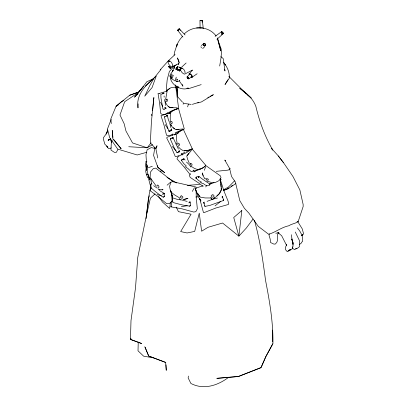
<?xml version="1.0" encoding="UTF-8"?>
<svg xmlns="http://www.w3.org/2000/svg" width="407" height="407" viewBox="0 0 407 407"><rect width="100%" height="100%" fill="white"/><g stroke="black" fill="none" stroke-linecap="round" stroke-linejoin="round"><path stroke-width="0.61" d="M173.916 65.812L173.911 66.458L173.479 66.682L172.736 66.427M191.132 77.05L192.308 77.076L191.89 75.539L190.293 73.967L189.118 73.942L189.113 74.588L189.53 74.827L189.118 73.942L192.455 70.116M180.067 68.076L180.072 67.654L179.004 66.997L180.83 68.559M286.614 244.2L286.604 245.446L281.654 235.704L277.778 232.499L278.683 232.829M173.301 137.881L172.242 138.268L172.253 137.749L172.975 137.429L178.388 149.094M172.13 198.077L172.192 194.978M138.238 342.073L138.014 350.814L143.625 356.176L153.368 357.839M141.463 343.528L130.469 339.413L130.998 320.614L135.526 287.729L137.739 257.539L146.479 215.186L150.417 198.199L155.042 193.859M146.922 170.472L147.08 165.405L146.952 170.497L146.469 167.099M216.946 39.316L223.138 33.71L221.952 33.145L221.393 32.458L221.993 31.726L223.163 33.038L221.418 31.787L221.84 33.282L222.563 33.771L223.138 33.71L222.715 32.214L221.418 31.787L215.105 36.36M221.418 31.787L221.84 33.282L222.563 33.771L222.934 32.962L223.138 33.71M138.177 103.826L137.988 107.916C135.719 94.093 146.754 84.04 156.252 76.038L152.06 87.591L144.739 96.174L149.776 85.607L153.704 78.627L160.948 69.46M157.138 186.141L157.194 185.063L158.099 185.216L158.949 186.447L158.893 187.525L157.987 187.373M269.205 233.862L269.113 235.643L270.162 239.016L270.548 242.516L273.733 244.047L275.198 244.119C278.566 241.758 277.391 237.749 277.666 234.33L278.469 233.043M205.179 178.378L205.133 179.014L203.23 176.18L202.238 172.924L203.21 175.595M152.61 110.618L153.871 97.522L151.394 122.034L150.341 142.928L155.861 148.723L157.056 145.762L155.759 148.255L157.738 157.967M146.128 218.64L146.311 216.773M175.259 87.948L175.57 84.895M179.752 151.613L179.029 151.933L178.658 151.699L179.752 151.613L177.198 152.834L174.883 149.384L170.37 139.143L170.421 138.665L172.975 137.429L172.242 138.268M146.383 216.148L148.377 198.702L149.247 195.742M146.174 161.325L145.452 165.074L146.128 168.147L145.721 171.428L146.388 174.506L147.741 177.808L148.942 177.584L148.433 174.924M146.479 215.186L149.125 194.663L151.022 185.531M170.457 202.187L169.648 208.445L162.576 202.126L158.537 196.545M188.4 376.073L188.156 377.925L190.888 383.46C203.744 390.227 217.938 385.51 228.785 377.177M204.263 202.06L203.663 202.432L204.986 206.43L210.043 205.357L223.199 200.59L223.377 199.486L222.268 196.235L222.08 197.314L222.451 196.952L222.268 196.235M170.838 75.926L170.716 76.699L171.174 74.969L171.912 73.998M177.045 45.187L177.218 44.093L179.421 40.191L182.382 36.371M219.678 66.02L220.976 58.165L221.413 53.169L221.189 49.074L217.542 39.138L220.818 50.941L217.526 37.882M172.522 65.725L172.675 64.805L171.495 62.378L170.477 61.523L169.521 61.238L168.874 61.605L169.892 60.892M184.956 72.904L185.109 71.983L183.928 69.556L182.911 68.702L181.949 68.417L181.308 68.783L182.326 68.071M154.853 147.476L153.587 155.454L157.885 167.425L164.652 172.66L157.885 167.425L157.58 165.618M174.227 68.117L174.623 65.863M170.289 76.195C169.821 84.071 180.733 91.117 187.841 88.344L187.937 87.79L188.146 88.533L186.874 88.584M172.736 198.077L170.925 191.305L172.736 198.077L172.537 199.155L172.176 198.814L172.736 198.077L173.316 198.061L177.157 199.323L181.486 199.908L187.169 201.434M167.567 115.893L166.443 116.031L166.539 115.547L167.389 115.42L168.264 119.439L169.439 122.293M176.73 46.495L177.218 44.093L174.466 52.442L174.104 55.128M172.349 78.052L173.301 75.214M183.13 104.248L183.506 102.579M174.252 68.274L174.476 67.303L173.153 69.312L173.27 69.76L172.273 71.795L173.204 70.299L170.457 74.405L169.877 75.6L169.933 76.623M206.588 185.363L205.764 186.971M297.838 221.774L302.238 228.841L303.622 233.913L301.775 235.597L302.676 234.386M209.641 184.895L209.666 183.852L209.315 184.951L209.641 184.895L206.904 185.862L204.116 184.366M151.19 187.541L150.783 189.189L149.862 190.481L158.018 196.556L166.58 203.617L169.454 203.597L172.069 201.18M112.078 140.293L111.269 143.381L110.994 150.091L114.535 152.442L116.316 152.355L117.913 149.476M187.627 106.868L188.41 104.136M168.844 66.763L168.976 66.316L169.546 66.402L170.747 67.867L170.614 68.32L169.317 67.567L168.844 66.763L170.045 68.234L170.416 67.674L170.274 67.063L168.976 66.316L169.317 67.567L170.614 68.32L173.336 66.132L173.911 66.458L176.323 64.789M192.308 77.076L191.89 75.539L191.148 74.639L189.55 73.713L189.693 74.262L187.164 76.816L188.466 77.569L188.807 78.821L188.466 77.569L187.739 76.903L187.164 76.816L187.032 77.269L188.238 78.739L188.807 78.821L191.733 76.755L192.308 77.076L197.13 73.748M169.175 66.957L168.976 66.316M164.54 116.997L164.667 116.565L165.481 116.422L164.54 116.997L165.252 120.579L168.803 131.069L169.933 131.242L171.79 130.25L171.296 128.693M188.522 78.47L188.151 78.419L188.238 78.739L187.505 78.068L187.368 77.462L187.739 76.903L188.807 78.821L187.673 77.981L187.164 76.816M107.702 129.848L106.405 134.112L107.575 130.957L105.382 135.048L103.378 137.744L103.429 139.296L104.869 144.226L107.916 147.181L106.766 146.006L107.234 147.059L108.638 148.565L110.226 148.596L111.136 147.802M141.605 343.467L130.469 339.413L130.881 338.207M225.636 160.887L224.791 160.048L229.579 168.366L231.522 176.49L235.358 181.975L239.794 200.62L244.434 208.364L248.855 213.08L258.287 226.373L268.676 234.29C275.737 232.194 281.502 227.259 288.817 225.758C291.692 223.84 295.334 223.565 298.148 221.673L303.164 206.507L303.144 204.451L299.867 189.967L292.948 176.475L283.562 162.764L278.302 155.927L271.52 148.382L272.792 150.091C264.906 136.548 259.463 121.678 255.876 106.456C252.956 98.372 246.484 93.086 239.723 88.258L251.17 98.016L247.064 94.444M202.533 48.301L203.673 47.899L205.25 45.447L205.245 44.607L205.026 45.228L204.406 45.447L203.235 44.577L204.37 43.447L205.545 44.612L205.006 43.981L203.531 43.742L203.235 44.577L203.561 45.421L204.411 45.747L205.25 45.447L205.545 44.612L205.22 43.763L204.37 43.447L203.531 43.742L201.343 45.584M183.913 158.699L183.364 159.315L183.506 159.839L183.913 158.699L182.092 159.498L181.512 160.124L181.603 160.612L183.776 163.655L186.457 166.148M130.469 339.413L130.881 338.288M179.121 62.597L177.421 57.906L178.693 60.663L179.121 62.597L178.398 64.53L178.877 63.711M176.49 68.442L177.589 66.763L176.424 68.071L176.831 68.936L175.763 69.159L176.49 68.442L178.51 69.439L178.21 70.482L175.763 69.159L177.518 66.941L177.503 66.239L178.215 67.079L177.589 66.763L176.424 68.071C176.724 69.556 178.678 69.79 179.889 70.162L180.469 70.009L180.962 69.205M204.324 170.299L205.652 166.824M111.162 119.47L107.448 129.004L109.656 137.622L117.709 149.099L137.179 154.965L146.785 152.274M162.861 93.503L163.039 93.061L163.858 93.127L164.026 93.61L162.861 93.503L163.858 93.127L162.388 93.915M196.093 190.654L196.276 197.883L197.329 208.801L195.828 211.676L193.717 212.047L182.194 208.872L170.935 206.848C172.303 201.572 172.716 195.523 170.462 190.39M176.267 77.162L175.427 79.721L175.585 80.968M198.606 177.538L198.524 176.262L198.606 177.538L199.033 176.49L198.524 176.262L196.154 177.167L195.92 177.991L198.733 180.652L201.521 182.143M172.319 74.883L171.439 77.422L171.566 78.653M179.889 70.162L179.441 71.24L180.469 70.009L180.382 69.638L178.51 69.439L179.889 70.162L179.813 69.79L180.744 69.134M181.603 160.612L182.092 159.498L182.28 159.865M261.197 367.022L265.847 356.588L272.726 343.747M190.868 166.127L194.495 168.457L197.955 169.673L202.03 168.518L204.98 166.448L205.611 165.161L192.18 149.059L186.197 152.803L179.584 155.693L177.442 157.428L177.035 158.908L183.928 166.748L190.089 174.542M190.476 173.667L189.464 175.59L190.211 177.437L198.229 182.697L203.134 186.442M176.831 68.936L176.516 69.526L177.605 69.404L178.21 70.482M177.269 70.004L177.584 69.002L178.561 69.826M192.267 191.438L194.49 187.658M188.975 202.89L190.094 202.025L188.975 202.89L189.642 201.77L190.094 202.025L190.573 205.332L190.023 206.095C184.274 205.733 178.576 203.973 172.975 202.518L172.176 198.814M209.315 184.951L209.834 184.091M227.91 79.777L225.015 84.539L229.248 78.261C229.884 72.588 227.208 66.641 223.56 62.434M191.514 150.28L186.747 156.1L187.678 159.503L189.341 163.273M151.506 183.771L150.682 184.88L150.57 184.396L151.506 183.771L151.933 183.969M253.078 218.997L246.291 228.083L238.884 236.141L222.568 223.021L208.058 227.279L201.602 231.212L199.262 213.141L194.688 231.415L187.078 232.962L180.667 231.573L191.071 214.209L178.439 211.66L176.287 207.188M151.073 142.837L147.207 147.797L128.739 146.729M137.027 94.617L138.507 92.735M139.616 91.326L146.866 81.731L153.704 78.627L145.385 86.065M109.193 139.403L108.089 140.501L109.208 139.286M109.249 139.342L108.547 140.206L110.729 138.914M187.057 155.616L188.762 153.515M185.053 34.956L179.294 28.795L178.068 29.752L177.732 30.342L178.719 29.126L179.411 29.034L177.849 30.576L178.068 29.752L179.294 28.795L178.948 29.64L177.849 30.576L182.936 37.052M140.11 90.471L134.493 97.207L137.413 94.165M140.914 89.509L143.32 86.62L138.965 91.504M176.068 144.175L177.091 142.989L176.404 138.578L176.312 134.615L179.238 131.746L182.372 129.93L176.974 132.723L174.501 134.976L175.468 134.341M188.624 169.19L191.295 171.688L193.554 170.976L194.098 170.365L193.177 170.762M160.21 69.806L168.005 61.177L169.124 60.592M174.481 65.924L169.358 71.479L167.175 79.833L166.326 88.955L166.438 91.463M193.554 170.976L193.152 170.884L193.93 170.04M234.534 180.886L228.586 186.915L223.29 189.993M170.37 139.143L171.174 138.329M203.531 43.742L203.561 45.421L203.775 45.208M223.199 200.59L223.57 200.229L223.377 199.486M177.605 133.552L178.882 132.351M175.061 54.548L168.233 60.882L168.025 62.118C168.488 64.281 169.984 66.539 172.293 66.941L178.286 63.777M180.667 68.061L186.126 62.993M183.506 159.839L184.356 159.071L185.073 160.073M216.865 195.777L219.032 193.834L221.418 189.687L220.518 180.515L220.686 182.407M301.612 235.724L302.559 234.895M167.114 185.19L170.609 182.153M162.739 194.154L164.24 193.569L162.739 194.154L163.904 193.188L164.24 193.569L164.637 196.53L163.146 197.146C158.867 194.373 154.818 191.31 151.058 187.871L150.57 184.396M221.444 34.656L222.914 33.46M299.333 244.648L301.673 242.75L301.709 242.145L302.584 241.437C303.266 236.258 300.539 231.593 297.303 227.798M138.777 91.962L129.696 95.228L116.071 106.242L110.836 118.895L111.264 123.601M189.464 206.227L190.573 205.332L190.186 205.362M215.028 205.876L220.691 201.434M230.291 168.564L228.342 170.085L216.214 171.337M179.161 80.896L179.823 80.413M296.52 248.346L294.592 249.639L292.821 248.509L292.44 246.79M290.842 249.837L287.337 251.74L285.551 249.735L285.419 247.39L286.436 245.212M184.234 33.985C192.857 25.061 208.745 25.941 216.097 35.979M235.892 183.511L228.388 188.609L223.738 190.476M228.948 187.78L226.908 189.143L223.962 190.089M230.988 186.416L232.514 185.394M138.339 92.603L124.679 101.719L119.968 115.018L124.15 123.723L125.956 130.998L132.55 142.943L147.207 147.797L152.63 144.668M166.443 116.031L167.389 115.42L166.438 115.924M194.042 171.932L196.5 170.396L199.817 169.475L204.98 166.448M213.634 198.214L214.637 197.624M118.208 105.021L116.071 106.242L121.922 101.328L123.662 100.595M181.11 154.334L184.905 152.203M193.152 170.884L194.098 170.365M209.452 184.386L211.508 183.282M161.9 94.18L161.05 94.134L160.851 94.526L160.994 98.102L162.912 108.939L164.036 109.361L166.005 108.313L164.896 107.88L166.005 108.313M192.358 70.096L184.727 74.12L183.43 73.733L182.051 72.578L180.967 70.955M192.363 104.345L198.789 102.366M207.763 97.634L208.883 97.044M210.002 96.449L213.37 94.678L201.475 101.903L197.67 102.956M170.935 206.848L171.729 206.435M173.011 133.974L170.375 135.312L167.735 135.796L166.514 135.21L164.062 125.32L160.984 115.669L170.579 112.856M175.112 132.906L177.218 131.837M290.832 249.267L288.059 250.676L292.109 248.998C294.648 244.246 291.315 239.596 291.539 234.737M194.526 171.322L198.321 169.46M178.658 151.699L179.67 151.221L179.029 150.158M183.415 129.543L192.318 148.84L187.876 150.31L183.71 150.88L180.739 149.257L177.869 146.342M186.513 151.424L192.318 148.84M209.849 183.949L211.477 183.242M145.848 161.793L146.876 161.35M178.943 155.555L176.46 156.588L175.28 156.532L171.276 147.1L166.621 137.81L167.486 137.108L175.743 133.857M163.146 197.146L164.637 196.53L164.352 196.413M171.403 78.108L171.113 78.225L170.915 77.584L172.151 79.141L171.113 78.225L171.647 78.734M177.762 131.619L184.315 128.999L178.627 108.847L177.472 108.73L171.779 111.03L169.068 113.339L170.151 113.014M260.943 367.597L238.451 376.485L216.926 378.393M176.424 68.071L176.602 67.725M210.414 184.025L214.113 182.595M169.846 88.65L168.737 89.067L165.995 91.438L159.402 93.427M148.362 167.694L152.299 166.249M198.418 169.383L200.132 168.773M129.696 95.228L138.955 91.982M195.289 188.349L203.042 185.724M177.472 108.73L174.064 109.87L170.762 112.48L170.253 116.55L170.258 121.093M201.19 84.615L188.446 88.716M148.942 177.584L147.96 174.557L146.388 174.506L147.899 174.079L147.237 171.021M207.046 201.353L213.003 199.14L217.465 198.021M183.811 199.415L187.988 198.382L183.292 199.725M201.536 20.609L202.36 20.462L203.271 28.556M170.675 130.067L171.79 130.25L170.675 130.067L171.764 129.833M184.249 150.839L186.625 150.331M200.112 28.175L199.954 20.65L202.36 20.462M200.773 20.498L202.284 20.35L199.954 20.65L200.32 20.706M181.329 206.664L187.266 205.703M170.497 124.562C172.278 127.422 175.224 130.84 178.999 129.202M297.044 221.779L298.148 221.673M183.165 128.948L176.002 129.563M195.798 197.008L198.245 196.795M176.826 152.605L177.935 152.508L177.706 152.208M216.921 378.286L238.451 376.485L261.111 367.653L265.847 356.588L272.934 343.747C273.28 322.354 269.607 301.266 265.537 280.347C262.881 260.19 259.966 239.993 254.436 220.391M187.408 185.338L199.588 184.473M173.006 107.54C168.152 109.122 165.903 103.485 164.479 99.939L165.741 98.855L167.308 90.12L170.843 87.729L174.532 87.149L175.895 87.693L178.607 108.277L171.657 110.989L164.866 114.352L162.052 114.392L160.679 113.37L159.63 103.22L158.043 93.401L159.33 93.615M275.732 233.165L279.136 232.997M177.131 81.171L176.241 81.186L176.221 81.492L178.358 81.451L177.131 81.171L177.62 81.7L176.241 81.186L176.801 81.71M196.581 27.941L202.635 27.89M295.67 248.763L296.739 248.763L299.557 246.652L299.633 242.068L299.349 240.389L295.273 232.031M164.896 107.88L166.041 107.886M203.561 45.421L204.406 45.447L204.411 45.747L205.026 45.228L205.25 45.447M146.388 174.506L147.96 174.557L147.899 174.079M203.851 203.149L204.467 203.179L203.663 202.432M177.238 107.804L170.075 107.697L168.717 106.527M183.878 103.388L191.168 104.416M169.261 66.667L169.633 66.723L169.546 66.402L170.614 68.32M154.65 148.296L151.211 147.604L147.146 149.786L145.96 154.726L146.637 165.008M158.989 189.265L162.235 189.942L163.054 189.713L161.976 189.489M206.863 181.1L211.009 182.331L214.967 182.662L219.058 180.627L221.001 177.681L220.497 175.951L205.204 165.14M157.016 194.521L161.604 195.92M179.813 69.79L180.469 70.009M200.056 182.524L203.902 183.852M165.832 362.439L148.692 356.033L144.76 346.723M174.995 80.896L172.578 79.334M176.735 182.962L166.982 177.442M209.117 183.557C205.632 181.374 202.223 179.095 199.033 176.49M189.118 73.942L189.693 74.262M191.895 76.19L192.313 76.43M170.416 67.674L170.747 67.867M187.032 77.269L187.368 77.462M188.609 78.175L188.94 78.368M156.949 187.998L153.653 185.699M163.904 193.188L160.5 191.168L157.926 188.573M187.841 88.344L188.146 88.533M220.177 178.938L221.143 179.584L220.243 178.729M180.072 67.654L180.861 68.198M173.285 127.686L174.644 128.627M185.053 166.524L188.431 168.92M191.025 76.648L191.875 77.305L191.733 76.755M172.629 66.026L173.479 66.682L173.336 66.132M173.051 181.695L155.8 168.132L153.317 168.534L150.387 172.161L150.117 177.559L156.319 186.213M220.894 56.639L223.178 58.552L225.01 71.016L224.41 69.297M245.696 93.259L228.81 76.374M186.503 162.083L189.148 164.55L190.934 167.068M176.786 68.549L177.605 69.404M182.524 102.193L177.752 96.917L176.45 86.355M172.319 146.505L176.068 150.753M160.363 170.909L161.177 171.856M210.765 197.517L212.133 199.104M283.562 162.764L278.302 155.927M180.301 30.439C179.116 27.869 179.126 30.133 177.849 30.576L178.037 30.347M113.823 139.596L121.189 148.83L112.871 138.909L112.251 130.362L112.932 137.444M170.955 124.583L171.622 125.468M223.708 62.571L225.534 65.034M197.68 193.422L199.944 196.698M165.125 124.547L167.776 128.561M179.055 80.581L182.931 86.172L182.417 84.702L182.494 85.389M181.537 153.403L182.484 155.036M111.701 142.552L110.119 138.955M160.577 102.284L162.525 106.43M170.828 127.549L169.673 122.863M172.181 134.147L172.66 135.317M145.136 347.247L148.692 356.033L165.649 362.495L166.265 370.355L165.964 364.876M151.277 114.133L151.923 115.751M163.909 109.045L164.036 109.361M200.941 46.719L201.379 47.868M148.179 174.985L150.03 179.986L148.972 177.04M291.717 239.092L293.132 243.355L291.692 239.046M220.416 179.955L223.835 190.674L228.037 201.027L228.775 203.866L228.21 204.528L215.898 208.002L203.826 212.713L203.408 212.327L199.735 198.718L200.977 201.094L198.189 196.723L195.299 188.924L196.881 192.638L200.147 197.12L205.194 197.95L210.846 197.975L212.245 199.654C215.975 196.856 222.095 193.34 221.22 187.917M180.184 199.99L179.528 197.853L174.735 195.009L170.604 191.789L169.566 186.299L170.93 182.239L172.507 181.659L196.001 187.042L196.047 188.848M148.28 177.727L150.239 185.124M190.293 73.967L190.405 74.369M204.782 205.657L204.986 206.43M165.461 105.494L165.064 101.343M155.759 148.255L155.861 148.723M178.693 60.663L178.79 61.106M167.77 112.729L167.943 113.97M221.093 186.742L220.792 183.669M150.86 178.332L151.394 183.761M176.918 86.019L177.243 90.257M177.427 92.679L177.752 96.917L176.826 86.091M292.847 242.765L292.979 244.907M202.076 21.078L202.142 22.273M146.963 166.677L146.983 167.119L146.8 164.214M164.118 95.971L164.158 97.156M178.129 86.833L178.169 87.932L178.139 86.691M177.503 66.239L177.518 66.941M272.624 330.097L272.71 341.885M196.154 177.167L196.133 178.439L196.154 177.167M170.772 121.678L170.675 122.873L171.347 123.728L172.12 123.377L172.217 122.181L171.545 121.327L170.772 121.678M241.824 210.521L238.884 236.141L233.73 217.511L241.824 210.521M166.295 99.389L166.051 100.61L166.57 101.491L167.333 101.155L167.577 99.939L167.058 99.054L166.295 99.389M212.2 194.867L211.131 195.874L211.554 197.044L213.044 197.202L214.113 196.189L213.69 195.024L212.2 194.867M177.544 79.797L176.938 80.291L176.679 78.922L177.544 79.797M206.898 178.714L206.1 179.161L206.476 179.935L207.656 180.26L208.455 179.813L208.079 179.039L206.898 178.714M190.797 163.38L190.1 163.751L190.435 164.754L191.468 165.39L192.165 165.023L191.829 164.016L190.797 163.38M179.401 145.08L178.658 145.452L177.839 144.653L177.752 143.488L178.495 143.116L179.319 143.915L179.401 145.08M181.542 195.874L180.382 196.205L180.454 197.41L181.685 198.285L182.845 197.96L182.774 196.754L181.542 195.874M169.755 130.932L168.803 131.069L169.933 131.242L169.755 130.932"/></g></svg>
